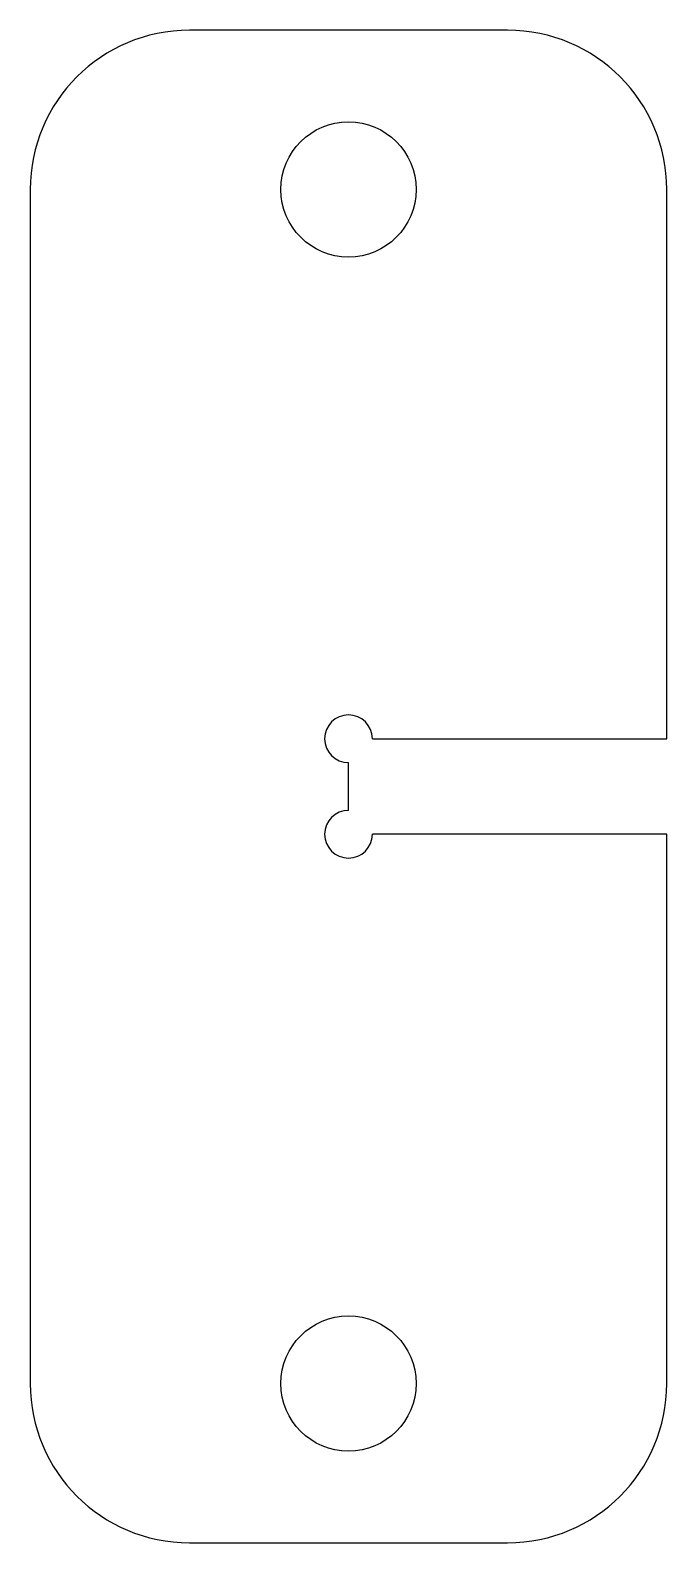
# Model space of a CAD drawing. Header units: millimetres. Extents: x 671 to 711, y 300 to 395.
import ezdxf

# ---------------------------------------------------------------- set-up
doc = ezdxf.new("R2010")
doc.units = ezdxf.units.MM

msp = doc.modelspace()

# ---------------------------------------------------------------- linework, layer by layer
at = {"color": 7, "linetype": 'Continuous', "lineweight": 25}
for p, q in [((701, 395), (681, 395)), ((671, 385), (671, 310)), ((711, 350.5), (711, 385)), ((692.5, 350.5), (711, 350.5)), ((691, 346), (691, 349)), ((711, 344.5), (692.5, 344.5)), ((711, 310), (711, 344.5)), ((681, 300), (701, 300))]:
    msp.add_line(p, q, dxfattribs=at)
for centre in [(691, 385), (691, 310)]:
    msp.add_circle(centre, 4.25, dxfattribs=at)
for centre, radius, start, end in [((681, 385), 10, 90, 180), ((701, 385), 10, 0, 90), ((691, 350.5), 1.5, 0, 270), ((691, 344.5), 1.5, 90, 0), ((681, 310), 10, 180, 270), ((701, 310), 10, 270, 0)]:
    msp.add_arc(centre, radius, start, end, dxfattribs=at)

doc.saveas('drawing.dxf')
